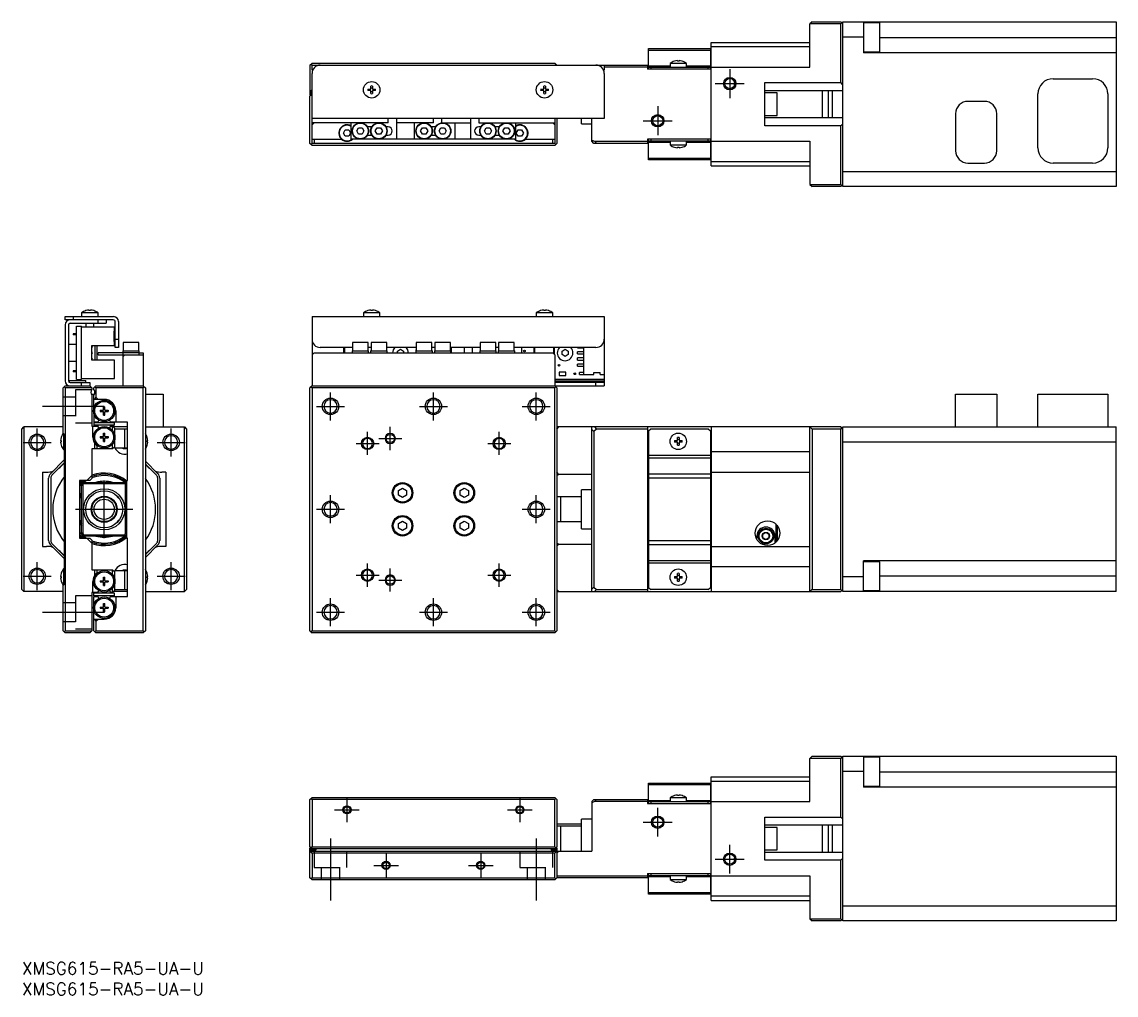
# Model space of a CAD drawing. Extents: x 0 to 562, y -8 to 228.
# Drawn here: x 0 to 265.9, y -8 to 228.4 of the extents above; entities that cross this region are included whole.
import ezdxf

# ---------------------------------------------------------------- set-up
doc = ezdxf.new("R2010")
doc.units = 0
doc.header["$LTSCALE"] = 0.5
doc.linetypes.add('CENTER', pattern=[50.8, 31.75, -6.35, 6.35, -6.35])
doc.linetypes.add('DASHED', pattern=[19.05, 12.7, -6.35])
for name, color, linetype in [('MSM_CENTER', 1, 'CENTER'), ('MSM_CONTINUOUS', 7, 'CONTINUOUS'), ('MSM_DASHED', 4, 'DASHED'), ('MSM_NARROW', 5, 'CONTINUOUS'), ('MSM_PART_NUMBER', 7, 'CONTINUOUS')]:
    doc.layers.add(name, color=color, linetype=linetype)
doc.styles.get("Standard").update_dxf_attribs({"font": 'txt.shx', "height": 1, "bigfont": 'bigfont.shx'})

# ---------------------------------------------------------------- blocks, each defined once
blk = doc.blocks.new('*U2')
at = {"layer": 'MSM_PART_NUMBER'}
blk.add_text('XMSG615-RA5-UA-U', height=3, dxfattribs=at).set_placement((0, -3))
blk = doc.blocks.new('*U3')
at = {"layer": 'MSM_PART_NUMBER'}
blk.add_text('XMSG615-RA5-UA-U', height=3, dxfattribs=at).set_placement((0, -8))

msp = doc.modelspace()

# ---------------------------------------------------------------- linework, layer by layer
at = {"layer": 'MSM_CENTER'}
for p, q in [((172, 216.887476), (172, 209.887476)), ((168.5, 213.387476), (175.5, 213.387476)), ((154.5, 207.887476), (154.5, 200.887476)), ((151, 204.387476), (158, 204.387476)), ((75, 131.6), (75, 138.4)), ((100, 131.6), (100, 138.4)), ((125, 131.6), (125, 138.4)), ((20, 135), (5, 135)), ((71.6, 135), (78.4, 135)), ((96.6, 135), (103.4, 135)), ((121.6, 135), (128.4, 135)), ((3.736544, 122.863456), (3.736544, 129.663456)), ((36.263456, 122.863456), (36.263456, 129.663456)), ((84, 123.2), (84, 128.8)), ((89.5, 124.4), (89.5, 130)), ((116, 123.2), (116, 128.8)), ((0.336544, 126.263456), (7.136544, 126.263456)), ((32.863456, 126.263456), (39.663456, 126.263456)), ((81.2, 126), (86.8, 126)), ((86.7, 127.2), (92.3, 127.2)), ((113.2, 126), (118.8, 126)), ((20, 103), (20, 117)), ((75, 106.6), (75, 113.4)), ((125, 106.6), (125, 113.4)), ((13, 110), (27, 110)), ((71.6, 110), (78.4, 110)), ((121.6, 110), (128.4, 110)), ((3.736544, 90.336544), (3.736544, 97.136544)), ((36.263456, 90.336544), (36.263456, 97.136544)), ((84, 91.2), (84, 96.8)), ((116, 91.2), (116, 96.8)), ((0.336544, 93.736544), (7.136544, 93.736544)), ((32.863456, 93.736544), (39.663456, 93.736544)), ((81.2, 94), (86.8, 94)), ((89.5, 90), (89.5, 95.6)), ((113.2, 94), (118.8, 94)), ((86.7, 92.8), (92.3, 92.8)), ((75, 81.6), (75, 88.4)), ((100, 81.6), (100, 88.4)), ((125, 81.6), (125, 88.4)), ((5, 85), (20, 85)), ((71.6, 85), (78.4, 85)), ((96.6, 85), (103.4, 85)), ((121.6, 85), (128.4, 85)), ((79, 40), (79, 34)), ((121, 40), (121, 34)), ((154.5, 30.5), (154.5, 37.5)), ((76, 37), (82, 37)), ((118, 37), (124, 37)), ((151, 34), (158, 34)), ((75, 30), (75, 15)), ((125, 30), (125, 15)), ((172, 21.5), (172, 28.5)), ((88.5, 26.5), (88.5, 20.5)), ((111.5, 26.5), (111.5, 20.5)), ((168.5, 25), (175.5, 25)), ((85.5, 23.5), (91.5, 23.5)), ((108.5, 23.5), (114.5, 23.5))]:
    msp.add_line(p, q, dxfattribs=at)
at = {"layer": 'MSM_CONTINUOUS'}
for p, q in [((192, 228.387476), (191.5, 227.887476)), ((199, 227.887476), (191.5, 227.887476)), ((191.5, 217.387476), (191.5, 227.887476)), ((192, 228.387476), (199, 228.387476)), ((199.5, 227.887476), (199, 228.387476)), ((199, 227.887476), (199.25, 228.137476)), ((199, 213.637476), (199, 227.887476)), ((199.5, 188.387476), (199.5, 228.387476)), ((199.5, 228.387476), (265.9, 228.387476)), ((204.5, 228.387476), (204.5, 220.899251)), ((208.5, 228.150932), (204.5, 228.150932)), ((208.5, 221.150932), (208.5, 228.150932)), ((265.9, 228.387476), (265.9, 188.387476)), ((167.5, 193.387476), (167.5, 223.387476)), ((167.5, 223.387476), (191.5, 223.387476)), ((204.5, 224.687476), (199.5, 224.687476)), ((208.5, 224.599251), (265.9, 224.599251)), ((152.3, 216.887476), (152.3, 221.887476)), ((152.3, 221.887476), (167.3, 221.887476)), ((167.3, 221.448136), (152.3, 221.448136)), ((167.3, 221.887476), (167.3, 216.887476)), ((167.5, 222.387476), (191.5, 222.387476)), ((204.5, 221.150932), (208.5, 221.150932)), ((265.9, 220.899251), (204.5, 220.899251)), ((70, 217.887476), (70.5, 218.387476)), ((70.25, 218.137476), (70.5, 217.887476)), ((70.5, 218.387476), (129.5, 218.387476)), ((130, 217.887476), (129.5, 218.387476)), ((129.5, 217.887476), (129.75, 218.137476)), ((161.5, 218.285475), (157.5, 218.285475)), ((157.5, 218.285475), (157.5, 217.387476)), ((158.571291, 218.843208), (158.55, 218.843208)), ((159.3, 218.843208), (159.3, 218.974951)), ((159.7, 218.843208), (159.3, 218.843208)), ((159.7, 218.974951), (159.7, 218.843208)), ((160.45, 218.843208), (160.428709, 218.843208)), ((161.5, 217.387476), (161.5, 218.285475)), ((70, 217.887476), (70, 210.687476)), ((70.5, 217.887476), (152, 217.887476)), ((70.5, 216.687476), (70.5, 217.887476)), ((70.66697, 216.687476), (70.5, 216.687476)), ((70.5, 198.887476), (70.5, 215.887476)), ((141.5, 216.687476), (141.33303, 216.687476)), ((141.5, 217.887476), (141.5, 216.687476)), ((152, 217.387476), (141.5, 217.387476)), ((141.5, 215.887476), (141.5, 204.887476)), ((152, 217.887476), (152, 216.887476)), ((167.5, 216.887476), (152, 216.887476)), ((152.3, 217.680369), (157.5, 217.680369)), ((152.3, 217.387476), (167.3, 217.387476)), ((152.8, 217.387476), (152.8, 216.887476)), ((161.5, 217.680369), (167.3, 217.680369)), ((166.8, 216.887476), (166.8, 217.387476)), ((167.5, 217.387476), (191.5, 217.387476)), ((84.8, 212.087476), (84.8, 212.816185)), ((85.2, 212.816185), (85.2, 212.087476)), ((126.8, 212.087476), (126.8, 212.816185)), ((127.2, 212.816185), (127.2, 212.087476)), ((173.2, 213.119763), (173.2, 213.655189)), ((180.5, 213.637476), (199, 213.637476)), ((180.5, 203.137476), (180.5, 213.637476)), ((199.5, 213.137476), (199, 213.637476)), ((250.6, 214.587476), (260.2, 214.587476)), ((70.5, 211.887476), (70, 211.387476)), ((70.5, 211.387476), (70, 211.387476)), ((70, 211.162476), (70.5, 211.162476)), ((70, 210.387476), (70.5, 210.887476)), ((70.1, 210.587476), (70, 210.687476)), ((70, 198.887476), (70, 210.387476)), ((70.1, 210.487476), (70.1, 210.687476)), ((70.25, 210.637476), (70.5, 210.387476)), ((70.5, 210.987476), (70.4, 210.987476)), ((70.4, 210.987476), (70.4, 210.787476)), ((84.071291, 212.087476), (84.8, 212.087476)), ((84.8, 211.687476), (84.071291, 211.687476)), ((84.8, 210.958767), (84.8, 211.687476)), ((85.2, 212.087476), (85.928709, 212.087476)), ((85.2, 211.687476), (85.2, 210.958767)), ((85.928709, 211.687476), (85.2, 211.687476)), ((126.071291, 212.087476), (126.8, 212.087476)), ((126.8, 211.687476), (126.071291, 211.687476)), ((126.8, 210.958767), (126.8, 211.687476)), ((127.2, 212.087476), (127.928709, 212.087476)), ((127.2, 211.687476), (127.2, 210.958767)), ((127.928709, 211.687476), (127.2, 211.687476)), ((199.5, 211.637476), (180.5, 211.637476)), ((183.5, 211.137476), (180.5, 211.137476)), ((183.5, 205.637476), (183.5, 211.137476)), ((194.5, 211.637476), (194.5, 205.137476)), ((196, 205.137476), (196, 211.637476)), ((197, 205.137476), (197, 211.637476)), ((246.9, 197.787476), (246.9, 210.887476)), ((263.9, 210.887476), (263.9, 197.787476)), ((233.9, 209.087476), (229.9, 209.087476)), ((141.5, 204.887476), (70.5, 204.887476)), ((89, 203.887476), (89, 204.887476)), ((91, 204.887476), (91, 199.887476)), ((100, 203.887476), (100, 204.887476)), ((102, 204.887476), (102, 203.887476)), ((109, 204.887476), (109, 199.887476)), ((111, 204.887476), (111, 203.887476)), ((129.5, 204.887476), (129.5, 198.887476)), ((130, 204.887476), (130, 198.887476)), ((136, 203.637476), (136, 204.887476)), ((138.5, 199.387476), (138.5, 204.887476)), ((180.5, 205.637476), (183.5, 205.637476)), ((180.5, 205.137476), (199.5, 205.137476)), ((226.9, 206.087476), (226.9, 197.087476)), ((236.9, 197.087476), (236.9, 206.087476)), ((89, 203.887476), (70.5, 203.887476)), ((70.5, 203.387476), (71, 203.887476)), ((78.133974, 201.387476), (78.566987, 202.137476)), ((78.566987, 202.137476), (79.433012, 202.137476)), ((79.433012, 202.137476), (79.866025, 201.387476)), ((80, 199.887476), (80, 203.887476)), ((81.383974, 201.887476), (81.816987, 202.637476)), ((81.816987, 202.637476), (82.683012, 202.637476)), ((82.683012, 202.637476), (83.116025, 201.887476)), ((85.017949, 202.887476), (83.982051, 202.887476)), ((85.883974, 201.887476), (86.316987, 202.637476)), ((86.316987, 202.637476), (87.183012, 202.637476)), ((87.183012, 202.637476), (87.616025, 201.887476)), ((89, 202.887476), (88.482051, 202.887476)), ((100, 203.887476), (91, 203.887476)), ((95.3, 203.887476), (95.3, 199.887476)), ((96.883974, 201.887476), (97.316987, 202.637476)), ((97.316987, 202.637476), (98.183012, 202.637476)), ((98.183012, 202.637476), (98.616025, 201.887476)), ((100.517949, 202.887476), (99.482051, 202.887476)), ((101.383974, 201.887476), (101.816987, 202.637476)), ((101.816987, 202.637476), (102.683012, 202.637476)), ((102, 203.887476), (109, 203.887476)), ((102.683012, 202.637476), (103.116025, 201.887476)), ((105.3, 199.887476), (105.3, 203.887476)), ((111, 203.887476), (129.5, 203.887476)), ((111.517949, 202.887476), (111, 202.887476)), ((112.383974, 201.887476), (112.816987, 202.637476)), ((112.816987, 202.637476), (113.683012, 202.637476)), ((113.683012, 202.637476), (114.116025, 201.887476)), ((116.017949, 202.887476), (114.982051, 202.887476)), ((116.883974, 201.887476), (117.316987, 202.637476)), ((117.316987, 202.637476), (118.183012, 202.637476)), ((118.183012, 202.637476), (118.616025, 201.887476)), ((120, 199.887476), (120, 203.887476)), ((120.133974, 201.387476), (120.566987, 202.137476)), ((120.566987, 202.137476), (121.433012, 202.137476)), ((121.433012, 202.137476), (121.866025, 201.387476)), ((129, 203.887476), (129.5, 203.387476)), ((136, 203.637476), (138.5, 203.637476)), ((199, 203.137476), (180.5, 203.137476)), ((199, 203.137476), (199.5, 203.637476)), ((199, 188.887476), (199, 203.137476)), ((70.5, 199.887476), (77.677124, 199.887476)), ((71, 199.887476), (71, 198.887476)), ((78.566987, 200.637476), (78.133974, 201.387476)), ((79.433012, 200.637476), (78.566987, 200.637476)), ((79.866025, 201.387476), (79.433012, 200.637476)), ((120, 199.887476), (80, 199.887476)), ((81.816987, 201.137476), (81.383974, 201.887476)), ((82.683012, 201.137476), (81.816987, 201.137476)), ((83.116025, 201.887476), (82.683012, 201.137476)), ((83.982051, 200.887476), (85.017949, 200.887476)), ((86.316987, 201.137476), (85.883974, 201.887476)), ((87.183012, 201.137476), (86.316987, 201.137476)), ((87.616025, 201.887476), (87.183012, 201.137476)), ((88.482051, 200.887476), (89, 200.887476)), ((97.316987, 201.137476), (96.883974, 201.887476)), ((98.183012, 201.137476), (97.316987, 201.137476)), ((98.616025, 201.887476), (98.183012, 201.137476)), ((99.482051, 200.887476), (100.517949, 200.887476)), ((101.816987, 201.137476), (101.383974, 201.887476)), ((102.683012, 201.137476), (101.816987, 201.137476)), ((103.116025, 201.887476), (102.683012, 201.137476)), ((111, 200.887476), (111.517949, 200.887476)), ((112.816987, 201.137476), (112.383974, 201.887476)), ((113.683012, 201.137476), (112.816987, 201.137476)), ((114.116025, 201.887476), (113.683012, 201.137476)), ((114.982051, 200.887476), (116.017949, 200.887476)), ((117.316987, 201.137476), (116.883974, 201.887476)), ((118.183012, 201.137476), (117.316987, 201.137476)), ((118.616025, 201.887476), (118.183012, 201.137476)), ((120.566987, 200.637476), (120.133974, 201.387476)), ((121.433012, 200.637476), (120.566987, 200.637476)), ((121.866025, 201.387476), (121.433012, 200.637476)), ((122.322875, 199.887476), (129.5, 199.887476)), ((129, 198.887476), (129, 199.887476)), ((138.5, 199.693662), (139.112372, 199.387476)), ((167.5, 199.887476), (152, 199.887476)), ((152, 199.887476), (152, 198.887476)), ((152.3, 194.887476), (152.3, 199.887476)), ((152.8, 199.887476), (152.8, 199.387476)), ((166.8, 199.387476), (166.8, 199.887476)), ((167.3, 199.887476), (167.3, 194.887476)), ((70.5, 198.387476), (70, 198.887476)), ((70.5, 198.887476), (70.25, 198.637476)), ((129.5, 198.887476), (70.5, 198.887476)), ((129.5, 198.387476), (70.5, 198.387476)), ((129.75, 198.637476), (129.5, 198.887476)), ((129.5, 198.387476), (130, 198.887476)), ((139, 198.887476), (138.5, 199.387476)), ((152, 198.887476), (139, 198.887476)), ((139.112372, 199.387476), (152, 199.387476)), ((139.112372, 199.387476), (139.612372, 198.887476)), ((167.3, 199.387476), (152.3, 199.387476)), ((157.5, 199.094583), (152.3, 199.094583)), ((157.5, 199.387476), (157.5, 198.489477)), ((157.5, 198.489477), (161.5, 198.489477)), ((158.55, 197.931743), (158.571291, 197.931743)), ((159.3, 197.931743), (159.7, 197.931743)), ((159.3, 197.8), (159.3, 197.931743)), ((159.7, 197.931743), (159.7, 197.8)), ((160.428709, 197.931743), (160.45, 197.931743)), ((161.5, 198.489477), (161.5, 199.387476)), ((167.3, 199.094583), (161.5, 199.094583)), ((167.5, 199.387476), (191.5, 199.387476)), ((191.5, 199.387476), (191.5, 188.887476)), ((152.3, 195.326816), (167.3, 195.326816)), ((167.3, 194.887476), (152.3, 194.887476)), ((191.5, 194.387476), (167.5, 194.387476)), ((167.5, 193.387476), (191.5, 193.387476)), ((199.5, 192.087476), (265.9, 192.087476)), ((229.9, 194.087476), (233.9, 194.087476)), ((260.2, 194.087476), (250.6, 194.087476)), ((191.5, 188.887476), (199, 188.887476)), ((191.5, 188.887476), (192, 188.387476)), ((199.25, 188.637476), (199, 188.887476)), ((199, 188.387476), (199.5, 188.887476)), ((199, 188.387476), (192, 188.387476)), ((265.9, 188.387476), (199.5, 188.387476)), ((18.5, 157.697999), (14.5, 157.697999)), ((14.5, 157.697999), (14.5, 156.8)), ((15.571291, 158.255732), (15.55, 158.255732)), ((16.3, 158.255732), (16.3, 158.387476)), ((16.7, 158.255732), (16.3, 158.255732)), ((16.7, 158.387476), (16.7, 158.255732)), ((17.45, 158.255732), (17.428708, 158.255732)), ((18.5, 156.8), (18.5, 157.697999)), ((87, 157.697999), (83, 157.697999)), ((83, 157.697999), (83, 156.8)), ((84.071291, 158.255732), (84.05, 158.255732)), ((84.8, 158.255732), (84.8, 158.387476)), ((85.2, 158.255732), (84.8, 158.255732)), ((85.2, 158.387476), (85.2, 158.255732)), ((85.95, 158.255732), (85.928709, 158.255732)), ((87, 156.8), (87, 157.697999)), ((129, 157.697999), (125, 157.697999)), ((125, 157.697999), (125, 156.8)), ((126.071291, 158.255732), (126.05, 158.255732)), ((126.8, 158.255732), (126.8, 158.387476)), ((127.2, 158.255732), (126.8, 158.255732)), ((127.2, 158.387476), (127.2, 158.255732)), ((127.95, 158.255732), (127.928709, 158.255732)), ((129, 156.8), (129, 157.697999)), ((10.5, 156), (10.5, 156.8)), ((10.5, 156.8), (22.3, 156.8)), ((22.2, 156), (10.5, 156)), ((10.5, 154.8), (10.5, 141.2)), ((11.3, 154.8), (11.3, 141.2)), ((11.7, 155.2), (20.5, 155.2)), ((12.5, 156.8), (12.5, 156)), ((13.3, 141.5), (13.3, 154.5)), ((13.3, 154.5), (14.5, 154.5)), ((14.5, 141.5), (14.5, 154.5)), ((22.5, 154.25), (14.5, 154.25)), ((15.5, 155.199981), (15.5, 154.25)), ((17.5, 154.25), (17.5, 155.199981)), ((18.5, 155.2), (18.5, 156)), ((20.5, 156), (20.5, 155.2)), ((22.5, 153.25), (22.5, 154.25)), ((22.7, 149.3), (22.7, 155.5)), ((23.5, 155.6), (23.5, 149.3)), ((70.5, 156.8), (70.5, 140)), ((70.5, 156.8), (141.5, 156.8)), ((141.5, 156.8), (141.5, 140)), ((12.5, 152.625), (12.5, 152.375)), ((13.3, 152.625), (12.5, 152.625)), ((13.3, 152.375), (12.5, 152.375)), ((22.4, 150.75), (22.4, 153.25)), ((22.5, 153.25), (22.4, 153.25)), ((22.4, 152.45), (22.5, 152.45)), ((22.4, 152.075), (22.5, 152.075)), ((22.4, 151.925), (22.5, 151.925)), ((22.5, 151.55), (22.5, 152.45)), ((13.3, 150), (11.3, 150)), ((17, 149.75), (22.5, 149.75)), ((17, 146.25), (17, 149.75)), ((17.7, 149.75), (17.7, 146.25)), ((18.2, 149.75), (18.2, 146.25)), ((22.4, 151.55), (22.5, 151.55)), ((22.5, 150.75), (22.4, 150.75)), ((22.5, 149.75), (22.5, 150.75)), ((22.7, 151.3), (23.5, 151.3)), ((23.5, 149.3), (22.7, 149.3)), ((28.4, 150.5), (24.6, 150.5)), ((24.6, 150.5), (24.6, 148.5)), ((28.4, 148.5), (28.4, 150.5)), ((80.35, 149.3), (72.5, 149.3)), ((78.2, 148), (78.2, 149.3)), ((78.5, 148), (78.5, 149.3)), ((84.15, 150.5), (80.35, 150.5)), ((80.35, 150.5), (80.35, 148.5)), ((84.15, 148.5), (84.15, 150.5)), ((84.85, 149.3), (84.15, 149.3)), ((88.65, 150.5), (84.85, 150.5)), ((84.85, 150.5), (84.85, 148.5)), ((88.65, 148.5), (88.65, 150.5)), ((95.85, 149.3), (88.65, 149.3)), ((99.65, 150.5), (95.85, 150.5)), ((95.85, 150.5), (95.85, 148.5)), ((99.65, 148.5), (99.65, 150.5)), ((100.35, 149.3), (99.65, 149.3)), ((104.15, 150.5), (100.35, 150.5)), ((100.35, 150.5), (100.35, 148.5)), ((104.15, 148.5), (104.15, 150.5)), ((111.35, 149.3), (104.15, 149.3)), ((104.34, 149.3), (104.34, 148)), ((107.54, 148), (107.54, 149.3)), ((109.42, 149.3), (109.42, 148)), ((115.15, 150.5), (111.35, 150.5)), ((111.35, 150.5), (111.35, 148.5)), ((115.15, 148.5), (115.15, 150.5)), ((115.85, 149.3), (115.15, 149.3)), ((119.65, 150.5), (115.85, 150.5)), ((115.85, 150.5), (115.85, 148.5)), ((119.65, 148.5), (119.65, 150.5)), ((139.5, 149.3), (119.65, 149.3)), ((121.5, 148), (121.5, 149.3)), ((124.445, 148), (124.445, 149.3)), ((124.545, 149.3), (124.545, 148)), ((129.245, 147.755), (129.245, 149.3)), ((129.345, 149.3), (129.345, 147.655)), ((135, 149.25), (135, 149.3)), ((135, 149.25), (136.5, 149.25)), ((136.5, 149.3), (136.5, 142.75)), ((22.5, 146.25), (17, 146.25)), ((18.5, 147.5), (18.5, 148.000002)), ((28.5, 148.000002), (18.5, 148.000002)), ((18.5, 147.5), (29.5, 147.5)), ((22.5, 141.75), (22.5, 146.25)), ((24.5, 148.5), (24.5, 140)), ((24.5, 148.5), (28.5, 148.5)), ((24.5, 147), (25, 147.5)), ((28.5, 147.5), (28.5, 148.5)), ((28.5, 148), (29.5, 148)), ((29.5, 148), (29.5, 140)), ((71, 148), (70.5, 147.5)), ((71, 148), (129, 148)), ((80.25, 148.5), (84.25, 148.5)), ((80.25, 148.5), (80.25, 148)), ((84.25, 148), (84.25, 148.5)), ((84.75, 148.5), (88.75, 148.5)), ((84.75, 148.5), (84.75, 148)), ((88.75, 148), (88.75, 148.5)), ((91.25, 148.433013), (92, 148.866025)), ((91.25, 148), (91.25, 148.433013)), ((92, 148.866025), (92.75, 148.433013)), ((92.75, 148.433013), (92.75, 148)), ((95.75, 148.5), (99.75, 148.5)), ((95.75, 148.5), (95.75, 148)), ((99.75, 148), (99.75, 148.5)), ((100.25, 148.5), (104.25, 148.5)), ((100.25, 148.5), (100.25, 148)), ((104.25, 148), (104.25, 148.5)), ((111.25, 148.5), (115.25, 148.5)), ((111.25, 148.5), (111.25, 148)), ((115.25, 148), (115.25, 148.5)), ((115.75, 148.5), (119.75, 148.5)), ((115.75, 148.5), (115.75, 148)), ((119.75, 148), (119.75, 148.5)), ((129.5, 147.5), (129, 148)), ((129.5, 147.5), (129.5, 140)), ((131.25, 148.433013), (132, 148.866025)), ((131.25, 147.566987), (131.25, 148.433013)), ((132, 147.133975), (131.25, 147.566987)), ((132, 148.866025), (132.75, 148.433013)), ((132.75, 147.566987), (132, 147.133975)), ((132.75, 148.433013), (132.75, 147.566987)), ((135, 147.75), (135, 148.25)), ((136.5, 148.25), (135, 148.25)), ((135, 147.75), (136.5, 147.75)), ((135, 146.25), (135, 146.75)), ((136.5, 146.75), (135, 146.75)), ((135, 146.25), (136.5, 146.25)), ((11.3, 146), (13.3, 146)), ((12.5, 143.625), (12.5, 143.375)), ((13.3, 143.625), (12.5, 143.625)), ((135, 144.75), (135, 145.25)), ((136.5, 145.25), (135, 145.25)), ((135, 144.75), (136.5, 144.75)), ((11.5, 141.3), (15.5, 141.3)), ((11.5, 141.3), (11.5, 140.85359)), ((13.3, 143.375), (12.5, 143.375)), ((13.3, 141.5), (14.5, 141.5)), ((14.5, 141.75), (22.5, 141.75)), ((15.5, 140.8), (15.5, 141.3)), ((141.5, 141.5), (129.5, 141.5)), ((129.5, 141.2), (141.5, 141.2)), ((130.54, 143.32), (130.54, 142.52)), ((132.14, 143.32), (130.54, 143.32)), ((130.54, 142.52), (132.14, 142.52)), ((132.14, 142.52), (132.14, 143.32)), ((135.5, 142.75), (135.5, 143.25)), ((136.5, 143.25), (135.5, 143.25)), ((135.5, 142.75), (139, 142.75)), ((139, 143.25), (140.5, 143.25)), ((139, 142.75), (139, 143.25)), ((140.5, 142.75), (140.5, 143.25)), ((140.5, 142.75), (141.5, 142.75)), ((10, 139.5), (10.25, 139.75)), ((10, 128.5), (10, 139.5)), ((10.25, 139.75), (10.5, 140)), ((10.5, 139.5), (10.25, 139.75)), ((10.5, 140), (16.5, 140)), ((10.5, 139.5), (10.5, 80.5)), ((17, 139.5), (10.5, 139.5)), ((11.7, 140.8), (16.5, 140.8)), ((14.5, 140), (14.5, 140.8)), ((16.5, 140.8), (16.5, 140)), ((16.5, 140), (17, 139.5)), ((17, 139.5), (17, 139.061438)), ((17.5, 139.5), (17.75, 139.75)), ((17.5, 139.061438), (17.5, 139.5)), ((17.75, 139.75), (18, 140)), ((18, 139.5), (17.75, 139.75)), ((18, 140), (29.5, 140)), ((29.5, 139.5), (18, 139.5)), ((18, 139.5), (18, 137.2)), ((29.5, 140), (30, 139.5)), ((29.75, 139.75), (29.5, 139.5)), ((29.5, 80.5), (29.5, 139.5)), ((30, 139.5), (30, 80.5)), ((70.5, 140), (70, 139.5)), ((70, 80.5), (70, 139.5)), ((70.25, 139.75), (70.5, 139.5)), ((70.5, 140), (141.5, 140)), ((70.5, 139.5), (70.5, 80.5)), ((129.5, 139.5), (70.5, 139.5)), ((141.5, 140.8), (129.5, 140.8)), ((130, 139.5), (129.5, 140)), ((129.5, 139.5), (129.75, 139.75)), ((129.5, 80.5), (129.5, 139.5)), ((130, 139.5), (130, 80.5)), ((139.5, 140), (139.5, 140.8)), ((16.833373, 138), (17.666515, 138)), ((17, 137.738562), (17, 130.2)), ((17.5, 134.614143), (17.5, 138)), ((20, 136.7), (17.5, 136.7)), ((18, 137.2), (17.646446, 136.7)), ((18.5, 136.7), (18, 137.2)), ((30, 138), (34.3, 138)), ((34.3, 138), (34.3, 130)), ((226.9, 130), (226.9, 138)), ((226.9, 138), (236.9, 138)), ((236.9, 138), (236.9, 130)), ((246.9, 130), (246.9, 138)), ((246.9, 138), (263.9, 138)), ((263.9, 138), (263.9, 130)), ((17.5, 133.185857), (17.5, 130.2)), ((19, 134.045), (19.795, 134.045)), ((19, 134.045), (19, 133.755)), ((19, 133.755), (19.795, 133.755)), ((19.529993, 133.755), (19.529993, 134.045)), ((19.855, 134.9), (20.145, 134.9)), ((19.855, 134.105), (19.855, 134.9)), ((20.145, 134.370007), (19.855, 134.370007)), ((19.855, 132.9), (19.855, 133.695)), ((19.855, 133.429993), (20.145, 133.429993)), ((20.145, 134.105), (20.145, 134.9)), ((20.145, 132.9), (20.145, 133.695)), ((20.205, 134.045), (21, 134.045)), ((20.205, 133.755), (21, 133.755)), ((20.470006, 133.755), (20.470006, 134.045)), ((21, 134.045), (21, 133.755)), ((22.8, 133.9), (22.8, 131.2)), ((18.449929, 131.2), (17.5, 131.2)), ((22.5, 131), (17.5, 131)), ((22.5, 130.4), (17.5, 130.4)), ((18.62094, 131.4962), (18.449929, 131.2)), ((19.855, 132.9), (20.145, 132.9)), ((21.55007, 131.2), (21.379059, 131.4962)), ((25.7, 131.2), (21.55007, 131.2)), ((22.3, 131.2), (22.3, 131)), ((22.3, 130.4), (22.3, 130)), ((22.5, 130.4), (22.5, 131)), ((25.7, 117), (25.7, 131.2)), ((0, 129.5), (0.5, 130)), ((0, 90.5), (0, 129.5)), ((0.5, 130), (0.5, 90)), ((10, 130), (0.5, 130)), ((10.35, 128.15), (10, 128.5)), ((10.102, 128.397999), (10.102, 124.5)), ((10.35, 91.85), (10.35, 128.15)), ((17, 130.2), (18.449929, 130.2)), ((17.225, 127.544529), (17.225, 130.2)), ((18.578847, 129.976707), (18.449929, 130.2)), ((18.575164, 130), (18.565399, 130)), ((19, 127.645), (19.795, 127.645)), ((19, 127.645), (19, 127.355)), ((19.529993, 127.355), (19.529993, 127.645)), ((19.855, 128.5), (20.145, 128.5)), ((19.855, 127.705), (19.855, 128.5)), ((20.145, 127.970007), (19.855, 127.970007)), ((20.145, 127.705), (20.145, 128.5)), ((20.205, 127.645), (21, 127.645)), ((20.470006, 127.355), (20.470006, 127.645)), ((21, 127.645), (21, 127.355)), ((21.55007, 130.2), (21.421152, 129.976707)), ((21.4346, 130), (21.424836, 130)), ((21.55007, 130.2), (22, 130.2)), ((22, 129.161325), (22, 130.2)), ((22, 130.2), (22.5, 129.7)), ((25.7, 130), (22.2, 130)), ((22.5, 129.7), (22.5, 128.214143)), ((25.7, 129.45), (22.5, 129.45)), ((25, 124.95), (25, 129.45)), ((30, 130), (39.5, 130)), ((39.5, 90), (39.5, 130)), ((39.5, 130), (40, 129.5)), ((40, 129.5), (40, 90.5)), ((130, 129.5), (130.5, 130)), ((199, 130), (130, 130)), ((138.5, 90), (138.5, 130)), ((139, 128.887628), (138.5, 129.387628)), ((139.612372, 129.5), (139, 128.887628)), ((139, 128.887628), (139, 91.112373)), ((139.112372, 130), (139.612372, 129.5)), ((152, 129.5), (139.612372, 129.5)), ((152, 130), (152, 90)), ((152.8, 129.5), (152.3, 129)), ((152.3, 129), (152.3, 91)), ((166.8, 129.5), (152.8, 129.5)), ((167.3, 129), (166.8, 129.5)), ((167.3, 129), (167.3, 91)), ((167.5, 130), (167.5, 90)), ((191.5, 130), (192, 129.5)), ((191.5, 90), (191.5, 130)), ((192, 129.5), (192, 90.5)), ((199, 129.5), (192, 129.5)), ((199.5, 129.5), (199, 130)), ((199, 129.5), (199.25, 129.75)), ((199, 90.5), (199, 129.5)), ((199.5, 90), (199.5, 130)), ((199.5, 130), (265.9, 130)), ((265.9, 90), (265.9, 130)), ((9.412524, 126.7), (9.544267, 126.7)), ((9.544267, 126.3), (9.412524, 126.3)), ((9.544267, 127.45), (9.544267, 127.428709)), ((9.544267, 126.7), (9.544267, 126.3)), ((9.544267, 125.571291), (9.544267, 125.55)), ((17.7, 124.7), (17.7, 125.984281)), ((18.2, 125.421), (18.2, 124.7)), ((19, 127.355), (19.795, 127.355)), ((19.855, 126.5), (19.855, 127.295)), ((19.855, 127.029993), (20.145, 127.029993)), ((19.855, 126.5), (20.145, 126.5)), ((20.145, 126.5), (20.145, 127.295)), ((20.205, 127.355), (21, 127.355)), ((22, 124.7), (22, 125.838675)), ((22.5, 125.2), (22, 124.7)), ((22.5, 126.785857), (22.5, 124.95)), ((30.455732, 127.428709), (30.455732, 127.45)), ((30.455732, 126.7), (30.587475, 126.7)), ((30.455732, 126.3), (30.455732, 126.7)), ((30.587475, 126.3), (30.455732, 126.3)), ((30.455732, 125.55), (30.455732, 125.571291)), ((158.571291, 126.7), (159.3, 126.7)), ((159.3, 126.3), (158.571291, 126.3)), ((159.3, 126.7), (159.3, 127.428709)), ((159.3, 125.571291), (159.3, 126.3)), ((159.7, 127.428709), (159.7, 126.7)), ((159.7, 126.7), (160.428709, 126.7)), ((159.7, 126.3), (159.7, 125.571291)), ((160.428709, 126.3), (159.7, 126.3)), ((265.9, 126.3), (199.5, 126.3)), ((10.102, 124.5), (10.35, 124.5)), ((22, 124.7), (17, 124.7)), ((17, 124.7), (17, 117.5)), ((22.5, 124.95), (25.7, 124.95)), ((152.3, 123.12132), (167.3, 123.12132)), ((167.3, 122.414214), (152.3, 122.414214)), ((167.5, 124), (191.5, 124)), ((6.939339, 118.646447), (10.35, 122.057107)), ((10.35, 121.35), (7.292893, 118.292893)), ((30, 121.707107), (33.06066, 118.646447)), ((32.707106, 118.292893), (30, 121)), ((152.3, 120), (152, 120)), ((167.5, 120), (167.3, 120)), ((5, 119), (6, 119)), ((5, 119), (5, 101)), ((6.5, 102.414214), (6.5, 117.585787)), ((7, 117.585787), (7, 102.414214)), ((16.5, 117), (14, 117)), ((14, 117), (14, 103)), ((15.792893, 117), (17, 118.207107)), ((17, 117.5), (16.5, 117)), ((25.5, 103), (25.5, 117)), ((25.5, 117), (25.7, 117)), ((33, 102.414214), (33, 117.585787)), ((33.5, 117.585787), (33.5, 102.414214)), ((35, 119), (34, 119)), ((35, 119), (35, 101)), ((130.5, 118.485281), (130, 118.985281)), ((130, 118.305609), (130.5, 118.485281)), ((138.5, 118.485281), (130.5, 118.485281)), ((152, 118.25), (152.3, 118.25)), ((152.3, 118.646447), (167.3, 118.646447)), ((167.3, 117.585787), (152.3, 117.585787)), ((167.5, 117.272971), (167.3, 117.272971)), ((167.5, 119), (191.5, 119)), ((14.5, 115.7), (14.8, 116)), ((14.5, 104.3), (14.5, 115.7)), ((15, 116.2), (14.8, 116)), ((14.8, 116), (14.8, 104)), ((15, 116.2), (15.3, 116.5)), ((25, 116.2), (15, 116.2)), ((15.3, 116.5), (24.7, 116.5)), ((24.7, 116.5), (25, 116.2)), ((25.2, 116), (25, 116.2)), ((25.2, 104), (25.2, 116)), ((25.2, 116), (25.5, 115.7)), ((91.5, 114.57735), (92.5, 115.154701)), ((91.5, 113.42265), (91.5, 114.57735)), ((92.5, 115.154701), (93.5, 114.57735)), ((93.5, 114.57735), (93.5, 113.42265)), ((106.5, 114.57735), (107.5, 115.154701)), ((106.5, 113.42265), (106.5, 114.57735)), ((107.5, 115.154701), (108.5, 114.57735)), ((108.5, 114.57735), (108.5, 113.42265)), ((136, 105.25), (136, 114.75)), ((138.5, 114.75), (136, 114.75)), ((152.2, 115), (152, 114.8)), ((152.2, 115), (152.2, 105)), ((152.3, 115), (152.2, 115)), ((167.5, 114.772971), (167.3, 114.772971)), ((23.2, 112.975), (23.2, 113.163858)), ((23.2, 112.975), (23.425, 112.75)), ((23.425, 112.918797), (23.425, 112.75)), ((23.425, 112.75), (23.561868, 112.75)), ((92.5, 112.8453), (91.5, 113.42265)), ((93.5, 113.42265), (92.5, 112.8453)), ((107.5, 112.8453), (106.5, 113.42265)), ((108.5, 113.42265), (107.5, 112.8453)), ((136, 113), (130, 113)), ((131, 106.999995), (131, 113.000005)), ((167.3, 112.272971), (167.5, 112.272971)), ((23.425, 107.25), (23.2, 107.025)), ((23.2, 106.836142), (23.2, 107.025)), ((23.425, 107.25), (23.425, 107.081203)), ((23.561868, 107.25), (23.425, 107.25)), ((91.5, 106.57735), (92.5, 107.154701)), ((91.5, 105.42265), (91.5, 106.57735)), ((92.5, 107.154701), (93.5, 106.57735)), ((93.5, 106.57735), (93.5, 105.42265)), ((106.5, 106.57735), (107.5, 107.154701)), ((106.5, 105.42265), (106.5, 106.57735)), ((107.5, 107.154701), (108.5, 106.57735)), ((108.5, 106.57735), (108.5, 105.42265)), ((130, 107), (136, 107)), ((167.5, 107.727029), (167.3, 107.727029)), ((183.2, 106.436068), (183.2, 101.963932)), ((14.8, 104), (14.5, 104.3)), ((14.8, 104), (15, 103.8)), ((15, 103.8), (25, 103.8)), ((15.3, 103.5), (15, 103.8)), ((25, 103.8), (24.7, 103.5)), ((25, 103.8), (25.2, 104)), ((25.5, 104.3), (25.2, 104)), ((92.5, 104.8453), (91.5, 105.42265)), ((93.5, 105.42265), (92.5, 104.8453)), ((107.5, 104.8453), (106.5, 105.42265)), ((108.5, 105.42265), (107.5, 104.8453)), ((136, 105.25), (138.5, 105.25)), ((152, 105.2), (152.2, 105)), ((152.2, 105), (152.3, 105)), ((167.3, 105.227029), (167.5, 105.227029)), ((180.05, 103.933013), (180.8, 104.366025)), ((180.05, 103.066987), (180.05, 103.933013)), ((180.8, 104.366025), (181.55, 103.933013)), ((181.55, 103.933013), (181.55, 103.066987)), ((183.5, 106.126136), (183.5, 102.273864)), ((183.5, 106), (183.6, 106)), ((10.35, 97.942893), (6.939339, 101.353553)), ((7.292893, 101.707107), (10.35, 98.65)), ((14, 103), (16.5, 103)), ((24.7, 103.5), (15.3, 103.5)), ((17, 101.792893), (15.792893, 103)), ((16.5, 103), (17, 102.5)), ((17, 102.5), (17, 95.3)), ((25.7, 103), (25.5, 103)), ((25.7, 88.8), (25.7, 103)), ((30, 99), (32.707106, 101.707107)), ((33.06066, 101.353553), (30, 98.292893)), ((130.5, 101.514719), (130, 101.694391)), ((130, 101.014719), (130.5, 101.514719)), ((130.5, 101.514719), (138.5, 101.514719)), ((152.3, 101.75), (152, 101.75)), ((152.3, 102.414214), (167.3, 102.414214)), ((167.3, 101.353553), (152.3, 101.353553)), ((167.3, 102.727029), (167.5, 102.727029)), ((178.6, 102.703337), (178.6, 103.5)), ((180.8, 102.633975), (180.05, 103.066987)), ((181.55, 103.066987), (180.8, 102.633975)), ((183, 103.5), (183, 101.8)), ((5, 101), (6, 101)), ((35, 101), (34, 101)), ((152, 100), (152.3, 100)), ((167.3, 100), (167.5, 100)), ((167.5, 101), (191.5, 101)), ((152.3, 97.585787), (167.3, 97.585787)), ((167.3, 96.87868), (152.3, 96.87868)), ((191.5, 96), (167.5, 96)), ((204.5, 90), (204.5, 97.488225)), ((265.9, 97.488225), (204.5, 97.488225)), ((208.5, 97.236544), (204.5, 97.236544)), ((208.5, 90.236544), (208.5, 97.236544)), ((9.412524, 93.7), (9.544267, 93.7)), ((9.544267, 93.3), (9.412524, 93.3)), ((9.544267, 94.45), (9.544267, 94.428709)), ((9.544267, 93.7), (9.544267, 93.3)), ((10.102, 95.5), (10.102, 91.602001)), ((10.35, 95.5), (10.102, 95.5)), ((17, 95.3), (22, 95.3)), ((17.7, 94.01572), (17.7, 95.3)), ((18.2, 95.3), (18.2, 94.579)), ((19.855, 93.5), (20.145, 93.5)), ((19.855, 92.705), (19.855, 93.5)), ((20.145, 92.705), (20.145, 93.5)), ((22, 94.161325), (22, 95.3)), ((22, 95.3), (22.5, 94.8)), ((22.5, 95.05), (22.5, 93.214143)), ((25.7, 95.05), (22.5, 95.05)), ((25, 90.55), (25, 95.05)), ((30.455732, 94.428709), (30.455732, 94.45)), ((30.455732, 93.7), (30.587475, 93.7)), ((30.455732, 93.3), (30.455732, 93.7)), ((30.587475, 93.3), (30.455732, 93.3)), ((158.571291, 93.7), (159.3, 93.7)), ((159.3, 93.3), (158.571291, 93.3)), ((159.3, 93.7), (159.3, 94.428709)), ((159.3, 92.571291), (159.3, 93.3)), ((159.7, 94.428709), (159.7, 93.7)), ((159.7, 93.7), (160.428709, 93.7)), ((160.428709, 93.3), (159.7, 93.3)), ((159.7, 93.3), (159.7, 92.571291)), ((199.5, 93.7), (204.5, 93.7)), ((265.9, 93.788225), (208.5, 93.788225)), ((0.5, 90), (0, 90.5)), ((9.544267, 92.571291), (9.544267, 92.55)), ((10, 91.5), (10.35, 91.85)), ((10, 80.5), (10, 91.5)), ((17.225, 89.8), (17.225, 92.455471)), ((19, 92.645), (19.795, 92.645)), ((19, 92.645), (19, 92.355)), ((19, 92.355), (19.795, 92.355)), ((19.529993, 92.355), (19.529993, 92.645)), ((20.145, 92.970007), (19.855, 92.970007)), ((19.855, 91.5), (19.855, 92.295)), ((19.855, 92.029993), (20.145, 92.029993)), ((19.855, 91.5), (20.145, 91.5)), ((20.145, 91.5), (20.145, 92.295)), ((20.205, 92.645), (21, 92.645)), ((20.205, 92.355), (21, 92.355)), ((20.470006, 92.355), (20.470006, 92.645)), ((21, 92.645), (21, 92.355)), ((22, 89.8), (22, 90.838675)), ((22.5, 91.785857), (22.5, 90.3)), ((22.5, 90.55), (25.7, 90.55)), ((30.455732, 92.55), (30.455732, 92.571291)), ((40, 90.5), (39.5, 90)), ((130.5, 90), (130, 90.5)), ((138.5, 90.612373), (139, 91.112373)), ((139, 91.112373), (139.612372, 90.5)), ((139.612372, 90.5), (139.112372, 90)), ((139.612372, 90.5), (152, 90.5)), ((152.3, 91), (152.8, 90.5)), ((166.8, 90.5), (152.8, 90.5)), ((166.8, 90.5), (167.3, 91)), ((192, 90.5), (191.5, 90)), ((192, 90.5), (199, 90.5)), ((199.25, 90.25), (199, 90.5)), ((199, 90), (199.5, 90.5)), ((10, 90), (0.5, 90)), ((18.449929, 89.8), (17, 89.8)), ((17, 89.8), (17, 80.5)), ((17.5, 89), (17.5, 89.6)), ((22.5, 89.6), (17.5, 89.6)), ((22.5, 89), (17.5, 89)), ((17.5, 88.8), (18.449929, 88.8)), ((17.5, 86.814143), (17.5, 88.8)), ((18.449929, 89.8), (18.578847, 90.023293)), ((18.449929, 88.8), (18.62094, 88.5038)), ((18.575165, 90), (18.565399, 90)), ((21.379059, 88.5038), (21.55007, 88.8)), ((21.421152, 90.023293), (21.55007, 89.8)), ((21.4346, 90), (21.424835, 90)), ((22, 89.8), (21.55007, 89.8)), ((21.55007, 88.8), (25.7, 88.8)), ((22.5, 90.3), (22, 89.8)), ((25.7, 90), (22.2, 90)), ((22.5, 89), (22.5, 89.6)), ((22.8, 88.8), (22.8, 86.1)), ((30, 90), (39.5, 90)), ((130, 90), (199, 90)), ((265.9, 90), (199.5, 90)), ((204.5, 90.236544), (208.5, 90.236544)), ((17.5, 80.5), (17.5, 85.385857)), ((19, 86.245), (19.795, 86.245)), ((19, 86.245), (19, 85.955)), ((19, 85.955), (19.795, 85.955)), ((19.529993, 85.955), (19.529993, 86.245)), ((19.855, 87.1), (20.145, 87.1)), ((19.855, 86.305), (19.855, 87.1)), ((20.145, 86.570007), (19.855, 86.570007)), ((19.855, 85.1), (19.855, 85.895)), ((19.855, 85.629993), (20.145, 85.629993)), ((19.855, 85.1), (20.145, 85.1)), ((20.145, 86.305), (20.145, 87.1)), ((20.145, 85.1), (20.145, 85.895)), ((20.205, 86.245), (21, 86.245)), ((20.205, 85.955), (21, 85.955)), ((20.470006, 85.955), (20.470006, 86.245)), ((21, 86.245), (21, 85.955)), ((17.5, 83.3), (20, 83.3)), ((17.646446, 83.3), (18, 82.8)), ((18, 82.8), (18.5, 83.3)), ((18, 82.8), (18, 80.5)), ((10.25, 80.25), (10, 80.5)), ((10.25, 80.25), (10.5, 80.5)), ((10.5, 80), (10.25, 80.25)), ((10.5, 80.5), (17, 80.5)), ((16.5, 80), (10.5, 80)), ((17, 80.5), (16.5, 80)), ((17.75, 80.25), (17.5, 80.5)), ((17.75, 80.25), (18, 80.5)), ((18, 80), (17.75, 80.25)), ((18, 80.5), (29.5, 80.5)), ((29.5, 80), (18, 80)), ((29.5, 80.5), (29.75, 80.25)), ((30, 80.5), (29.5, 80)), ((70, 80.5), (70.5, 80)), ((70.5, 80.5), (70.25, 80.25)), ((70.5, 80.5), (129.5, 80.5)), ((129.5, 80), (70.5, 80)), ((129.75, 80.25), (129.5, 80.5)), ((129.5, 80), (130, 80.5)), ((192, 50), (191.5, 49.5)), ((199, 49.5), (191.5, 49.5)), ((191.5, 39), (191.5, 49.5)), ((192, 50), (199, 50)), ((199.5, 49.5), (199, 50)), ((199, 49.5), (199.25, 49.75)), ((199, 35.25), (199, 49.5)), ((199.5, 10), (199.5, 50)), ((199.5, 50), (265.9, 50)), ((204.5, 50), (204.5, 42.511775)), ((208.5, 49.763456), (204.5, 49.763456)), ((208.5, 42.763456), (208.5, 49.763456)), ((265.9, 50), (265.9, 10)), ((204.5, 46.3), (199.5, 46.3)), ((208.5, 46.211775), (265.9, 46.211775)), ((152.3, 38.5), (152.3, 43.5)), ((152.3, 43.5), (167.3, 43.5)), ((167.3, 43.06066), (152.3, 43.06066)), ((167.3, 43.5), (167.3, 38.5)), ((167.5, 15), (167.5, 45)), ((167.5, 45), (191.5, 45)), ((167.5, 44), (191.5, 44)), ((204.5, 42.763456), (208.5, 42.763456)), ((70, 39.5), (70.5, 40)), ((70.5, 40), (129.5, 40)), ((130, 39.5), (129.5, 40)), ((161.5, 39.897999), (157.5, 39.897999)), ((157.5, 39.897999), (157.5, 39)), ((158.571291, 40.455732), (158.55, 40.455732)), ((159.3, 40.455732), (159.3, 40.587475)), ((159.7, 40.455732), (159.3, 40.455732)), ((159.7, 40.587475), (159.7, 40.455732)), ((160.45, 40.455732), (160.428709, 40.455732)), ((161.5, 39), (161.5, 39.897999)), ((265.9, 42.511775), (204.5, 42.511775)), ((70, 28), (70, 39.5)), ((70.25, 39.75), (70.5, 39.5)), ((129.5, 39.5), (70.5, 39.5)), ((70.5, 39.5), (70.5, 28)), ((129.5, 39.5), (129.75, 39.75)), ((129.5, 28), (129.5, 39.5)), ((130, 39.5), (130, 28)), ((138.5, 39), (139, 39.5)), ((138.5, 39), (138.5, 27)), ((139.112372, 39), (138.5, 38.693814)), ((139, 39.5), (152, 39.5)), ((139.612372, 39.5), (139.112372, 39)), ((152, 39), (139.112372, 39)), ((152, 39.5), (152, 38.5)), ((152, 38.5), (167.5, 38.5)), ((152.3, 39.292893), (157.5, 39.292893)), ((152.3, 39), (167.3, 39)), ((152.8, 39), (152.8, 38.5)), ((161.5, 39.292893), (167.3, 39.292893)), ((166.8, 38.5), (166.8, 39)), ((167.5, 39), (191.5, 39)), ((136, 27), (136, 34.75)), ((138.5, 34.75), (136, 34.75)), ((180.5, 24.75), (180.5, 35.25)), ((180.5, 35.25), (199, 35.25)), ((199.5, 34.75), (199, 35.25)), ((136, 33.5), (130, 33.5)), ((136, 33), (130, 33)), ((131, 26.999995), (131, 33.000005)), ((199.5, 33.25), (180.5, 33.25)), ((183.5, 32.75), (180.5, 32.75)), ((183.5, 27.25), (183.5, 32.75)), ((194.5, 33.25), (194.5, 26.75)), ((196, 26.75), (196, 33.25)), ((197, 26.75), (197, 33.25)), ((70.5, 27.5), (70, 28)), ((70, 27.7), (70.1, 27.8)), ((70, 20.5), (70, 27.7)), ((70, 27.225), (71.4, 27.225)), ((70, 27), (70.5, 26.5)), ((70, 27), (138.5, 27)), ((70.1, 27.7), (70.1, 27.9)), ((70.5, 28), (70.25, 27.75)), ((70.4, 27.6), (70.4, 27.4)), ((70.4, 27.4), (71.1, 27.4)), ((70.5, 28), (129.5, 28)), ((129.5, 27.5), (70.5, 27.5)), ((71.1, 27.4), (71.1, 27.5)), ((71.4, 27.5), (71.4, 27.225)), ((128.6, 27.5), (128.6, 27.225)), ((130, 27.225), (128.6, 27.225)), ((128.9, 27.5), (128.9, 27.4)), ((128.9, 27.4), (129.6, 27.4)), ((129.75, 27.75), (129.5, 28)), ((129.5, 27.5), (130, 28)), ((129.5, 26.5), (130, 27)), ((129.6, 27.4), (129.6, 27.6)), ((129.9, 27.9), (129.9, 27.7)), ((129.9, 27.8), (130, 27.7)), ((130, 27.7), (130, 20.5)), ((130, 26.5), (130.5, 27)), ((180.5, 27.25), (183.5, 27.25)), ((180.5, 26.75), (199.5, 26.75)), ((129.5, 26.5), (70.5, 26.5)), ((70.5, 26.5), (70.5, 20.5)), ((129.5, 20.5), (129.5, 26.5)), ((173.2, 24.732287), (173.2, 25.267713)), ((199, 24.75), (180.5, 24.75)), ((199, 24.75), (199.5, 25.25)), ((199, 10.5), (199, 24.75)), ((152, 21.5), (167.5, 21.5)), ((152, 21.5), (152, 20.5)), ((152.3, 16.5), (152.3, 21.5)), ((152.8, 21.5), (152.8, 21)), ((166.8, 21), (166.8, 21.5)), ((167.3, 21.5), (167.3, 16.5)), ((70.5, 20), (70, 20.5)), ((70.5, 20.5), (70.25, 20.25)), ((70.5, 20.5), (129.5, 20.5)), ((129.5, 20), (70.5, 20)), ((129.75, 20.25), (129.5, 20.5)), ((129.5, 20), (130, 20.5)), ((130, 21), (152, 21)), ((152, 20.5), (130, 20.5)), ((167.3, 21), (152.3, 21)), ((157.5, 20.707107), (152.3, 20.707107)), ((157.5, 21), (157.5, 20.102001)), ((157.5, 20.102001), (161.5, 20.102001)), ((158.55, 19.544267), (158.571291, 19.544267)), ((159.3, 19.544267), (159.7, 19.544267)), ((159.3, 19.412524), (159.3, 19.544267)), ((159.7, 19.544267), (159.7, 19.412524)), ((160.428709, 19.544267), (160.45, 19.544267)), ((161.5, 20.102001), (161.5, 21)), ((167.3, 20.707107), (161.5, 20.707107)), ((167.5, 21), (191.5, 21)), ((191.5, 21), (191.5, 10.5)), ((152.3, 16.93934), (167.3, 16.93934)), ((167.3, 16.5), (152.3, 16.5)), ((191.5, 16), (167.5, 16)), ((167.5, 15), (191.5, 15)), ((199.5, 13.7), (265.9, 13.7)), ((191.5, 10.5), (199, 10.5)), ((191.5, 10.5), (192, 10)), ((199, 10), (192, 10)), ((199.25, 10.25), (199, 10.5)), ((199, 10), (199.5, 10.5)), ((265.9, 10), (199.5, 10))]:
    msp.add_line(p, q, dxfattribs=at)
for centre, radius in [((85, 211.887476), 2), ((127, 211.887476), 2), ((172, 213.387476), 1.2295), ((154.5, 204.387476), 1.2295), ((82.25, 201.887476), 2), ((82.25, 201.887476), 1.9), ((86.75, 201.887476), 2), ((86.75, 201.887476), 1.9), ((97.75, 201.887476), 2), ((97.75, 201.887476), 1.9), ((102.25, 201.887476), 2), ((102.25, 201.887476), 1.9), ((113.25, 201.887476), 2), ((113.25, 201.887476), 1.9), ((117.75, 201.887476), 2), ((117.75, 201.887476), 1.9), ((122.1325, 148.47), 0.2), ((130.54, 145), 0.2), ((134.3563, 142.92), 0.2), ((20, 133.9), 2.6), ((20, 133.9), 2.3), ((20, 127.5), 2.6), ((20, 127.5), 2.3), ((89.5, 127.2), 1.0065), ((159.5, 126.5), 2), ((20, 110), 5), ((20, 110), 4.5), ((92.5, 114), 2.5), ((92.5, 114), 2.25), ((107.5, 114), 2.5), ((107.5, 114), 2.25), ((20, 110), 3.15), ((20, 110), 3), ((92.5, 106), 2.5), ((92.5, 106), 2.25), ((107.5, 106), 2.5), ((107.5, 106), 2.25), ((181.2, 104.2), 3), ((180.8, 103.5), 1.9), ((180.8, 103.5), 1.66906), ((180.8, 103.5), 0.9), ((20, 92.5), 2.6), ((20, 92.5), 2.3), ((89.5, 92.8), 1.0065), ((159.5, 93.5), 2), ((20, 86.1), 2.6), ((20, 86.1), 2.3), ((79, 37), 0.7835), ((121, 37), 0.7835), ((154.5, 34), 1.2295), ((88.5, 23.5), 0.7835), ((111.5, 23.5), 0.7835), ((172, 25), 1.2295)]:
    msp.add_circle(centre, radius, dxfattribs=at)
at = {"layer": 'MSM_CONTINUOUS', "extrusion": (0, 0, -1)}
for centre, radius in [((-75, 135), 1.621), ((-100, 135), 1.621), ((-125, 135), 1.621), ((-3.736544, 126.263456), 1.621), ((-36.263456, 126.263456), 1.621), ((-84, 126), 1.2295), ((-116, 126), 1.2295), ((-75, 110), 1.621), ((-125, 110), 1.621), ((-3.736544, 93.736544), 1.621), ((-36.263456, 93.736544), 1.621), ((-84, 94), 1.2295), ((-116, 94), 1.2295), ((-75, 85), 1.621), ((-100, 85), 1.621), ((-125, 85), 1.621)]:
    msp.add_circle(centre, radius, dxfattribs=at)
at = {"layer": 'MSM_CONTINUOUS'}
for centre, radius, start, end in [((159.5, 215.787476), 3.2, 107.270005, 128.682187), ((159.5, 215.787476), 3.193744, 93.59035, 106.905258), ((159.5, 215.787476), 3.193744, 73.094742, 86.40965), ((159.5, 215.787476), 3.2, 51.317813, 72.729995), ((72.5, 215.887476), 2, 90, 180), ((139.5, 215.887476), 2, 0, 90), ((85, 211.887476), 0.95, 77.846803, 102.153197), ((127, 211.887476), 0.95, 77.846803, 102.153197), ((250.6, 210.887476), 3.7, 90, 180), ((260.2, 210.887476), 3.7, 0, 90), ((70.4, 210.687476), 0.3, 90, 180), ((85, 211.887476), 0.95, 167.846803, 192.153197), ((85, 211.887476), 0.435085, 152.633517, 207.366483), ((85, 211.887476), 0.435085, 62.633517, 117.366483), ((85, 211.887476), 0.435085, 242.633517, 297.366483), ((85, 211.887476), 0.95, 257.846803, 282.153197), ((85, 211.887476), 0.435085, 332.633517, 27.366483), ((85, 211.887476), 0.95, 347.846803, 12.153197), ((127, 211.887476), 0.95, 167.846803, 192.153197), ((127, 211.887476), 0.435085, 152.633517, 207.366483), ((127, 211.887476), 0.435085, 62.633517, 117.366483), ((127, 211.887476), 0.435085, 242.633517, 297.366483), ((127, 211.887476), 0.95, 257.846803, 282.153197), ((127, 211.887476), 0.435085, 332.633517, 27.366483), ((127, 211.887476), 0.95, 347.846803, 12.153197), ((229.9, 206.087476), 3, 90, 180), ((233.9, 206.087476), 3, 0, 90), ((79, 201.387476), 2, 60, 311.40960903), ((79, 201.387476), 1.9, 58.243136, 307.86363054), ((89, 201.887476), 1, 270, 90), ((103.3, 201.887476), 1, 334.631561, 25.368439), ((111, 201.887476), 1, 90, 270), ((121, 201.387476), 2, 228.590378, 119.99997653), ((121, 201.387476), 1.9, 232.136354, 121.75683702), ((159.5, 200.987476), 3.2, 231.317813, 252.729995), ((159.5, 200.987476), 3.193744, 253.094742, 266.40965), ((159.5, 200.987476), 3.193744, 273.59035, 286.905258), ((159.5, 200.987476), 3.2, 287.270005, 308.682187), ((229.9, 197.087476), 3, 180, 270), ((233.9, 197.087476), 3, 270, 0), ((250.6, 197.787476), 3.7, 180, 270), ((260.2, 197.787476), 3.7, 270, 0), ((16.5, 155.2), 3.2, 107.270005, 128.682187), ((16.5, 155.2), 3.193744, 93.59035, 106.905258), ((16.5, 155.2), 3.193744, 73.094742, 86.40965), ((16.5, 155.2), 3.2, 51.317813, 72.729995), ((85, 155.2), 3.2, 107.270005, 128.682187), ((85, 155.2), 3.193744, 93.59035, 106.905258), ((85, 155.2), 3.193744, 73.094742, 86.40965), ((85, 155.2), 3.2, 51.317813, 72.729995), ((127, 155.2), 3.2, 107.270005, 128.682187), ((127, 155.2), 3.193744, 93.59035, 106.905258), ((127, 155.2), 3.193744, 73.094742, 86.40965), ((127, 155.2), 3.2, 51.317813, 72.729995), ((11.7, 154.8), 1.2, 90, 180), ((11.7, 154.8), 0.4, 90, 180), ((22.2, 155.5), 0.5, 0, 90), ((22.3, 155.6), 1.2, 0, 90), ((16.9, 149.5), 0.25, 293.578178, 66.421822), ((72.5, 151.3), 2, 180, 270), ((92, 148), 1.9, 136.826449, 179.99994), ((92, 148), 1.9, 0, 43.173551), ((132, 148), 1.9, 136.826449, 43.17355547), ((139.5, 151.3), 2, 270, 0), ((16.9, 148), 0.25, 293.578178, 66.421822), ((16.9, 146.5), 0.25, 293.578178, 66.421822), ((95.945, 148.635), 0.2, 118.35935, 222.45415), ((11.7, 141.2), 1.2, 180, 270), ((11.7, 141.2), 0.4, 180, 270), ((17.75, 138.4), 1, 138.590378, 221.409622), ((16.75, 138.4), 1, 318.590378, 41.409622), ((20, 133.9), 2.8, 0, 90), ((19.795, 134.105), 0.06, 270, 0), ((19.795, 133.695), 0.06, 0, 90), ((20.205, 134.105), 0.06, 180, 270), ((20.205, 133.695), 0.06, 90, 180), ((20, 130.699999), 1.5875, 143.802745, 169.10691), ((20, 130.699999), 1.5875, 190.893016, 216.197192), ((20.115, 130.585), 1.75, 142.994029, 148.621726), ((20, 130.699999), 1.5875, 10.89309, 36.197255), ((20, 130.699999), 1.5875, 323.802808, 349.106984), ((19.885, 130.585), 1.75, 31.378274, 37.005971), ((12.6, 126.5), 3.2, 142.618852, 162.729995), ((20.115, 130.815), 1.75, 208.621726, 217.005971), ((19.795, 127.705), 0.06, 270, 0), ((20.205, 127.705), 0.06, 180, 270), ((19.885, 130.815), 1.75, 322.994029, 331.378274), ((27.4, 126.5), 3.2, 17.270005, 35.659088), ((12.6, 126.5), 3.193744, 163.094742, 176.40965), ((12.6, 126.5), 3.193744, 183.59035, 196.905258), ((12.6, 126.5), 3.2, 197.270005, 218.682187), ((20.025, 127.544529), 2.8, 180, 229.3236073), ((19.795, 127.295), 0.06, 0, 90), ((20.205, 127.295), 0.06, 90, 180), ((27.4, 126.5), 3.2, 324.340912, 342.729995), ((27.4, 126.5), 3.193744, 3.59035, 16.905258), ((27.4, 126.5), 3.193744, 343.094742, 356.40965), ((159.5, 126.5), 0.95, 167.846803, 192.153197), ((159.5, 126.5), 0.435085, 152.633517, 207.366483), ((159.5, 126.5), 0.95, 77.846803, 102.153197), ((159.5, 126.5), 0.435085, 62.633517, 117.366483), ((159.5, 126.5), 0.435085, 242.633517, 297.366483), ((159.5, 126.5), 0.95, 257.846803, 282.153197), ((159.5, 126.5), 0.435085, 332.633517, 27.366483), ((159.5, 126.5), 0.95, 347.846803, 12.153197), ((25, 126), 2.6, 203.818841, 285.618498), ((6, 124), 5, 306.869898, 323.130102), ((34, 124), 5, 216.869898, 233.130102), ((6, 124), 5, 270, 287.866901), ((8, 117.585787), 1.5, 135, 180), ((8, 117.585787), 1, 135, 180), ((20, 110), 12.5, 140.533828, 219.46615492), ((20, 110), 8.2, 121.38815, 137.029716), ((20, 110), 9, 128.942441, 131.810315), ((20, 110), 8.5, 124.560322, 134.900872), ((20, 110), 8.8, 127.30179, 132.985886), ((20, 110), 8.8, 51.317813, 109.93227), ((20, 110), 8.5, 49.679785, 110.667316), ((20, 110), 8.2, 47.876437, 111.460128), ((20, 110), 12.5, 323.130102, 36.869898), ((34, 124), 5, 252.133099, 270), ((32, 117.585787), 1, 0, 45), ((32, 117.585787), 1.5, 0, 45), ((20, 110), 6.8, 72.917417, 107.082583), ((20, 110), 6.8, 143.981146, 151.927513), ((20, 110), 6.5, 147.795772, 157.380135), ((20, 110), 6.5, 202.619865, 212.204228), ((20, 110), 6.8, 208.072487, 216.018854), ((15.227029, 105.227029), 1.976, 111.587997, 119.303261), ((15.227029, 105.227029), 1.9, 112.497738, 119.342693), ((15.227029, 105.227029), 1.66906, 115.822973, 119.297337), ((20, 110), 8.2, 222.970284, 238.61185), ((20, 110), 8.5, 225.099128, 235.439678), ((20, 110), 8.2, 248.539872, 312.123563), ((180.8, 103.499985), 2.2, 0.000405, 179.999595), ((8, 102.414214), 1.5, 180, 225), ((8, 102.414214), 1, 180, 225), ((20, 110), 8.8, 227.014114, 232.69821), ((20, 110), 9, 228.189685, 231.057559), ((20, 110), 8.5, 249.332684, 310.320215), ((20, 110), 8.8, 250.06773, 308.682187), ((20, 110), 6.8, 252.917417, 287.082583), ((32, 102.414214), 1, 315, 0), ((32, 102.414214), 1.5, 315, 0), ((6, 96), 5, 72.133099, 90), ((6, 96), 5, 36.869898, 53.130102), ((34, 96), 5, 126.869898, 143.130102), ((34, 96), 5, 90, 107.866901), ((25, 94), 2.6, 74.381502, 156.181159), ((12.6, 93.5), 3.193744, 163.094742, 176.40965), ((12.6, 93.5), 3.193744, 183.59035, 196.905258), ((12.6, 93.5), 3.2, 141.317813, 162.729995), ((20.025, 92.455471), 2.8, 130.676373, 180.00001985), ((27.4, 93.5), 3.2, 17.270005, 35.659088), ((27.4, 93.5), 3.193744, 3.59035, 16.905258), ((27.4, 93.5), 3.193744, 343.094742, 356.40965), ((159.5, 93.5), 0.95, 167.846803, 192.153197), ((159.5, 93.5), 0.435085, 152.633517, 207.366483), ((159.5, 93.5), 0.95, 77.846803, 102.153197), ((159.5, 93.5), 0.435085, 62.633517, 117.366483), ((159.5, 93.5), 0.435085, 242.633517, 297.366483), ((159.5, 93.5), 0.435085, 332.633517, 27.366483), ((159.5, 93.5), 0.95, 347.846803, 12.153197), ((12.6, 93.5), 3.2, 197.270005, 217.381148), ((19.795, 92.705), 0.06, 270, 0), ((19.795, 92.295), 0.06, 0, 90), ((20.205, 92.705), 0.06, 180, 270), ((20.205, 92.295), 0.06, 90, 180), ((27.4, 93.5), 3.2, 324.340912, 342.729995), ((159.5, 93.5), 0.95, 257.846803, 282.153197), ((20, 89.299999), 1.5875, 143.802745, 169.10691), ((20, 89.299999), 1.5875, 190.893016, 216.197192), ((20.115, 89.185), 1.75, 142.994029, 151.378274), ((20.115, 89.415), 1.75, 211.378274, 217.005971), ((20, 89.299999), 1.5875, 10.89309, 36.197255), ((20, 89.299999), 1.5875, 323.802808, 349.106984), ((19.885, 89.185), 1.75, 28.621726, 37.005971), ((19.885, 89.415), 1.75, 322.994029, 328.621726), ((19.795, 86.305), 0.06, 270, 0), ((19.795, 85.895), 0.06, 0, 90), ((20, 86.1), 2.8, 270, 0), ((20.205, 86.305), 0.06, 180, 270), ((20.205, 85.895), 0.06, 90, 180), ((159.5, 37.4), 3.2, 107.270005, 128.682187), ((159.5, 37.4), 3.193744, 93.59035, 106.905258), ((159.5, 37.4), 3.193744, 73.094742, 86.40965), ((159.5, 37.4), 3.2, 51.317813, 72.729995), ((70.4, 27.7), 0.3, 180, 270), ((71.1, 27.7), 0.3, 270, 318.189685), ((128.9, 27.7), 0.3, 221.810315, 270), ((129.6, 27.7), 0.3, 270, 0), ((159.5, 22.6), 3.2, 231.317813, 252.729995), ((159.5, 22.6), 3.193744, 253.094742, 266.40965), ((159.5, 22.6), 3.193744, 273.59035, 286.905258), ((159.5, 22.6), 3.2, 287.270005, 308.682187)]:
    msp.add_arc(centre, radius, start, end, dxfattribs=at)
at = {"layer": 'MSM_DASHED'}
for p, q in [((13, 139), (13, 131)), ((16.9496, 139), (13, 139)), ((13, 137.25), (10, 137.25)), ((10, 132.75), (13, 132.75)), ((13, 131), (17, 131)), ((13, 89), (13, 81)), ((17, 89), (13, 89)), ((13, 87.25), (10, 87.25)), ((10, 82.75), (13, 82.75)), ((13, 81), (17, 81)), ((71, 27), (71, 23)), ((79, 23), (79, 27)), ((121, 27), (121, 23)), ((129, 23), (129, 27)), ((71, 23), (79, 23)), ((72.75, 23), (72.75, 20)), ((77.25, 20), (77.25, 23)), ((121, 23), (129, 23)), ((122.75, 23), (122.75, 20)), ((127.25, 20), (127.25, 23))]:
    msp.add_line(p, q, dxfattribs=at)
at = {"layer": 'MSM_NARROW'}
for centre, radius in [((172, 213.387476), 1.5), ((154.5, 204.387476), 1.5), ((75, 135), 2), ((100, 135), 2), ((125, 135), 2), ((3.736544, 126.263456), 2), ((36.263456, 126.263456), 2), ((84, 126), 1.5), ((116, 126), 1.5), ((20, 110), 2.4585), ((75, 110), 2), ((125, 110), 2), ((3.736544, 93.736544), 2), ((36.263456, 93.736544), 2), ((84, 94), 1.5), ((116, 94), 1.5), ((75, 85), 2), ((100, 85), 2), ((125, 85), 2), ((79, 37), 1), ((121, 37), 1), ((154.5, 34), 1.5), ((88.5, 23.5), 1), ((111.5, 23.5), 1), ((172, 25), 1.5)]:
    msp.add_circle(centre, radius, dxfattribs=at)
at = {"layer": 'MSM_NARROW', "extrusion": (0, 0, -1)}
for centre in [(-89.5, 127.2), (-89.5, 92.8)]:
    msp.add_circle(centre, 1.25, dxfattribs=at)
at = {"layer": 'MSM_NARROW'}
for centre, start, end in [((25, 126), 237.14012, 302.85988), ((25, 94), 57.14012, 122.85988)]:
    msp.add_arc(centre, 1.25, start, end, dxfattribs=at)

# ---------------------------------------------------------------- block references
at = {"layer": 'MSM_CONTINUOUS'}
for name in ['*U2', '*U3']:
    msp.add_blockref(name, (0, 0), dxfattribs=at)

doc.saveas('drawing.dxf')
